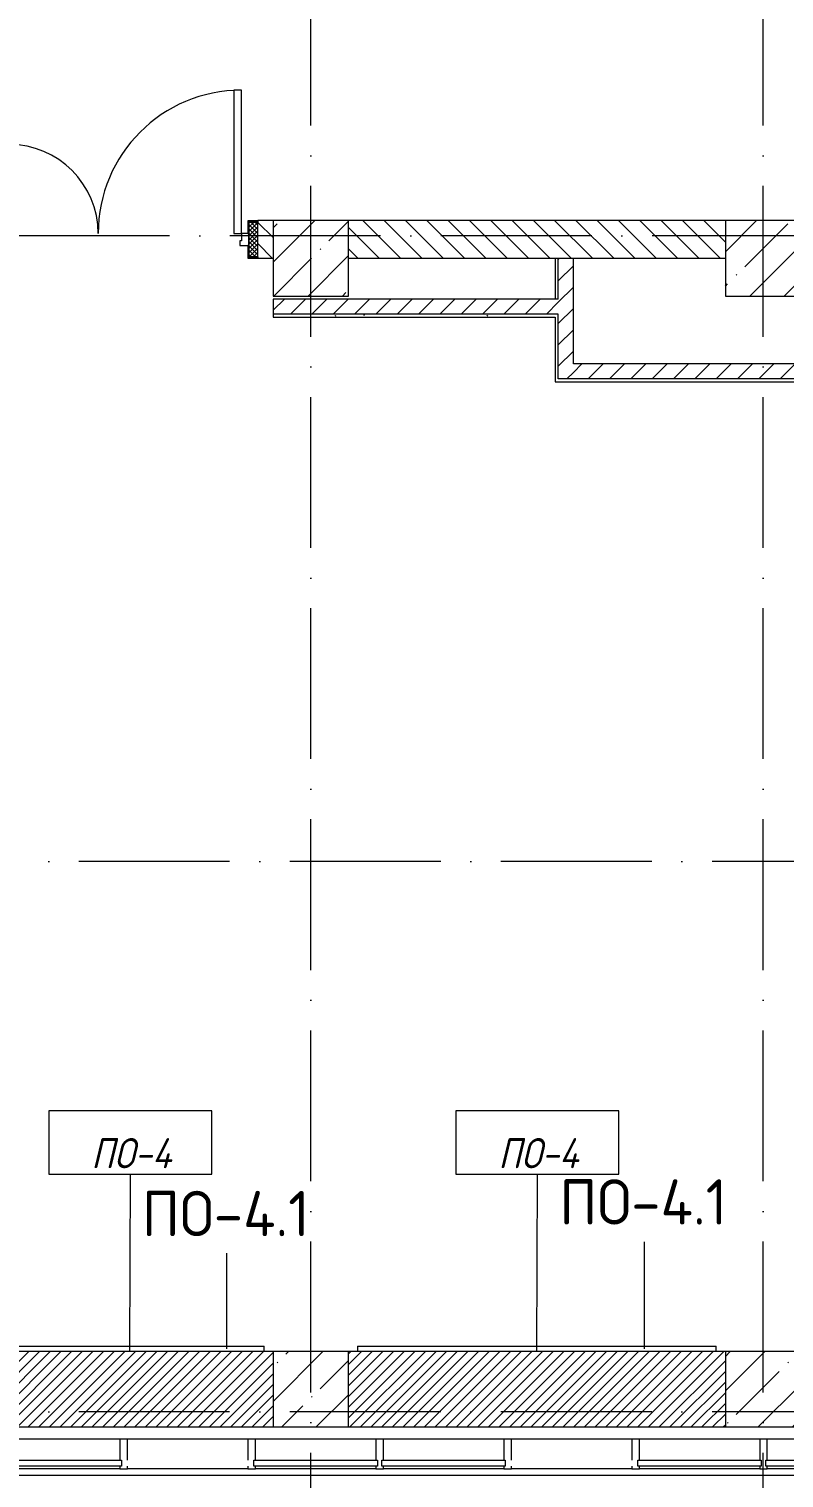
# Model space of a CAD drawing. Header units: millimetres. Extents: x -6467 to 106027, y -7090 to 195095.
# Drawn here: x 15290 to 20299, y 100357 to 109966 of the extents above; entities that cross this region are included whole.
import ezdxf

# ---------------------------------------------------------------- set-up
doc = ezdxf.new("R2010")
doc.units = ezdxf.units.MM
doc.linetypes.add('50_200_ШТРИХ_1Т_ш5_п1_п1_', pattern=[1400, 1000, -200, 0, -200])
for name, color, linetype, lineweight in [('A-DOOR', 7, 'Continuous', 9), ('A-DOOR-2', 7, 'Continuous', 5), ('A-DOOR-FRAM', 7, 'Continuous', 9), ('A-DOOR-FRAM-2', 7, 'Continuous', 5), ('A-FLOR', 7, 'Continuous', 9), ('A-FLOR-IDEN', 7, 'Continuous', 9), ('A-GLAZ', 7, 'Continuous', 5), ('A-GLAZ-CWMG', 7, 'Continuous', 9), ('A-GLAZ-CWMG-1', 7, 'Continuous', 20), ('A-WALL', 7, 'Continuous', 5), ('A-WALL-FNSH-1', 7, 'Continuous', 5), ('A-WALL-IDEN', 7, 'Continuous', 9), ('I-WALL', 7, 'Continuous', 5), ('S-COLS', 7, 'Continuous', 9), ('S-COLS-1', 7, 'Continuous', 5)]:
    doc.layers.add(name, color=color, linetype=linetype, lineweight=lineweight)
for name, color, linetype, lineweight, true_color in [('A-FLOR-PATT-1', 7, 'Continuous', 5, 0xd61c12), ('I-WALL-1', 7, 'Continuous', 5, 0x787878), ('Оси-3', 7, '50_200_ШТРИХ_1Т_ш5_п1_п1_', 9, 0xaaaaaa)]:
    doc.layers.add(name, color=color, linetype=linetype, lineweight=lineweight, true_color=true_color)
doc.styles.add('GOST Common', font='', dxfattribs={"height": 300})
doc.styles.add('GOST Common_I', font='', dxfattribs={"width": 0.9, "height": 200})
doc.styles.get('GOST Common').set_extended_font_data('GOST Common')
doc.styles.get('GOST Common_I').set_extended_font_data('GOST Common', italic=True)
pattern_1 = [(0, (109.45, 102614.03), (406.4, 101.6), [6.706, -298.094, 6.706, -298.094, -1625.6]), (0, (109.45, 102614.03), (406.4, 101.6), [-609.6, 6.706, -602.894, 6.706, -298.094, -711.2]), (0, (109.45, 102614.03), (406.4, 101.6), [-1524, 6.706, -196.494, 6.706, -501.294]), (120, (261.85, 102664.83), (-291.1882, 301.15272), [6.706, -298.094, 6.706, -298.094, -1625.6]), (120, (261.85, 102664.83), (-291.1882, 301.15272), [-609.6, 6.706, -602.894, 6.706, -298.094, -711.2]), (120, (261.85, 102664.83), (-291.1882, 301.15272), [-1524, 6.706, -196.494, 6.706, -501.294]), (240, (312.65, 102868.03), (-115.2118, -402.75272), [6.706, -298.094, 6.706, -298.094, -1625.6]), (240, (312.65, 102868.03), (-115.2118, -402.75272), [-609.6, 6.706, -602.894, 6.706, -298.094, -711.2]), (240, (312.65, 102868.03), (-115.2118, -402.75272), [-1524, 6.706, -196.494, 6.706, -501.294])]
pattern_2 = [(45, (109.45, 102614.03), (-70.71068, 70.71068), [])]

# ---------------------------------------------------------------- blocks, each defined once
blk = doc.blocks.new('BSC_Колонна _Прямоугольная - 500х500-V72-АИ_План этажа Радиаторы_3')
at = {"layer": 'S-COLS-1'}
h = blk.add_hatch(dxfattribs=at)
h.set_pattern_fill('FP_100', color=256, style=0, pattern_type=2)
h.set_pattern_definition([(45, (-17050, 1668.96), (-228.0985, 228.0985), []), (45, (-16821.9, 1668.96), (-228.0985, 228.0985), [403.225, -80.645, 6.706, -73.939])])
h.paths.add_polyline_path([(-223.2, -250), (250, -250), (250, 250), (-250, 250), (-250, -250)])
for p, q in [((250, 250), (-250, 250)), ((-250, 250), (-250, -250)), ((250, -250), (250, 250)), ((-250, -250), (250, -250))]:
    blk.add_line(p, q, dxfattribs=at)
blk = doc.blocks.new('BSC_Колонна _Прямоугольная - 500х500-V81-АИ_План этажа Радиаторы_3')
at = {"layer": 'S-COLS-1'}
h = blk.add_hatch(dxfattribs=at)
h.set_pattern_fill('FP_109', color=256, style=0, pattern_type=2)
h.set_pattern_definition([(45, (-20050, 1668.96), (-228.0985, 228.0985), []), (45, (-19821.9, 1668.96), (-228.0985, 228.0985), [403.225, -80.645, 6.706, -73.939])])
h.paths.add_polyline_path([(-250, -250), (250, -250), (250, 250), (-250, 250)])
for p, q in [((250, 250), (-250, 250)), ((-250, 250), (-250, -250)), ((250, -250), (250, 250)), ((-250, -250), (250, -250))]:
    blk.add_line(p, q, dxfattribs=at)
blk = doc.blocks.new('BSC_Колонна _Прямоугольная - 500х500-V82-АИ_План этажа Радиаторы_3')
at = {"layer": 'S-COLS-1'}
h = blk.add_hatch(dxfattribs=at)
h.set_pattern_fill('FP_110', color=256, style=0, pattern_type=2)
h.set_pattern_definition([(45, (-20050, -5831.04), (-228.0985, 228.0985), []), (45, (-19821.9, -5831.04), (-228.0985, 228.0985), [403.225, -80.645, 6.706, -73.939])])
h.paths.add_polyline_path([(-250, -250), (250, -250), (250, 250), (-250, 250)])
for p, q in [((250, 250), (-250, 250)), ((-250, 250), (-250, -250)), ((250, -250), (250, 250)), ((-250, -250), (250, -250))]:
    blk.add_line(p, q, dxfattribs=at)
blk = doc.blocks.new('Прямоугольный импост - Импост структурный с накладкой - 180мм-23338947-АИ_План этажа Радиаторы_3')
at = {"layer": 'A-GLAZ-CWMG'}
for p, q in [((15783.9, -1999), (15010, -1999)), ((15783.9, -2179), (15010, -2179)), ((15783.9, -2196), (15010, -2196))]:
    blk.add_line(p, q, dxfattribs=at)
blk = doc.blocks.new('Прямоугольный импост - Импост структурный с накладкой - 180мм-23338949-АИ_План этажа Радиаторы_3')
at = {"layer": 'A-GLAZ-CWMG'}
for p, q in [((16632.8, -1999), (15833.9, -1999)), ((16632.8, -2196), (15833.9, -2196))]:
    blk.add_line(p, q, dxfattribs=at)
blk = doc.blocks.new('Прямоугольный импост - Импост структурный с накладкой - 180мм-V179-АИ_План этажа Радиаторы_3')
at = {"layer": 'A-GLAZ-CWMG-1'}
for p, q in [((-25, 0), (-25, 17)), ((-25, 17), (25, 17)), ((-15, 0), (-25, 0)), ((-15, -40), (-15, 0)), ((25, 17), (25, 0)), ((-25, -180), (-25, -40)), ((-25, -40), (-15, -40)), ((25, -40), (25, -180)), ((25, -180), (-25, -180))]:
    blk.add_line(p, q, dxfattribs=at)
blk = doc.blocks.new('Прямоугольный импост - Импост структурный с накладкой - 180мм-V181-АИ_План этажа Радиаторы_3')
at = {"layer": 'A-GLAZ-CWMG'}
for p, q in [((17481.7, -1999), (16682.8, -1999)), ((17481.7, -2179), (16682.8, -2179)), ((17481.7, -2196), (16682.8, -2196))]:
    blk.add_line(p, q, dxfattribs=at)
blk = doc.blocks.new('Прямоугольный импост - Импост структурный с накладкой - 180мм-22437100-АИ_План этажа Радиаторы_3')
at = {"layer": 'A-GLAZ-CWMG-1'}
for p, q in [((-25, 0), (-25, 17)), ((-25, 17), (25, 17)), ((25, 0), (15, 0)), ((15, 0), (15, -40)), ((25, 17), (25, 0)), ((-25, -180), (-25, -40)), ((15, -40), (25, -40)), ((25, -40), (25, -180)), ((25, -180), (-25, -180))]:
    blk.add_line(p, q, dxfattribs=at)
blk = doc.blocks.new('Прямоугольный импост - Импост структурный с накладкой - 180мм-22873265-АИ_План этажа Радиаторы_3')
at = {"layer": 'A-GLAZ-CWMG-1'}
for p, q in [((-25, 0), (-25, 17)), ((-25, 17), (25, 17)), ((-15, 0), (-25, 0)), ((-15, -40), (-15, 0)), ((25, 0), (15, 0)), ((15, 0), (15, -40)), ((25, 17), (25, 0)), ((-25, -180), (-25, -40)), ((-25, -40), (-15, -40)), ((15, -40), (25, -40)), ((25, -40), (25, -180)), ((25, -180), (-25, -180))]:
    blk.add_line(p, q, dxfattribs=at)
blk = doc.blocks.new('BSC_Колонна _Прямоугольная - 500х500-V269-АИ_План этажа Радиаторы_3')
at = {"layer": 'S-COLS-1'}
h = blk.add_hatch(dxfattribs=at)
h.set_pattern_fill('FP_218', color=256, style=0, pattern_type=2)
h.set_pattern_definition([(45, (-17050, -5831.04), (-228.0985, 228.0985), []), (45, (-16821.9, -5831.04), (-228.0985, 228.0985), [403.225, -80.645, 6.706, -73.939])])
h.paths.add_polyline_path([(-250, -250), (250, -250), (250, 250), (-250, 250)])
for p, q in [((250, 250), (-250, 250)), ((-250, 250), (-250, -250)), ((250, -250), (250, 250)), ((-250, -250), (250, -250))]:
    blk.add_line(p, q, dxfattribs=at)
blk = doc.blocks.new('110_Дверь_СКБ_2Ст_Наружная1 - СОШ_Д-07_1760_1440_х2400мм_Все учебные помещения_ читальные залы-25569195-АИ_План этажа Радиаторы_3')
at = {"layer": 'A-DOOR-2'}
h = blk.add_hatch(dxfattribs=at)
h.set_pattern_fill('FP_117', color=256, style=0, pattern_type=2)
h.set_pattern_definition([(135, (1456.41, 189.685), (-14.14214, -14.14214), []), (225, (1456.41, 189.685), (14.14214, -14.14214), [])])
h.paths.add_polyline_path([(899.5, -115), (899.5, 115), (839.5, 115), (839.5, -115)])
at = {"layer": 'A-DOOR-FRAM-2'}
h = blk.add_hatch(dxfattribs=at)
h.set_pattern_fill('FP_118', color=256, style=0, pattern_type=2)
h.set_pattern_definition([(45, (-666.384, 189.685), (-14.1421, 14.1421), []), (135, (-666.384, 189.685), (-14.1421, -14.1421), [])])
h.paths.add_polyline_path([(-800.5, -115), (-800.5, 115), (-860.5, 115), (-860.5, -115)])
at = {"layer": 'A-DOOR'}
for p, q in [((789.5, 990), (739.5, 990)), ((739.5, 990), (739.5, 40)), ((789.5, 40), (789.5, 990)), ((-750.5, 630), (-750.5, 40)), ((-700.5, 630), (-750.5, 630)), ((-700.5, 40), (-700.5, 630)), ((-750.5, 40), (-700.5, 40)), ((739.5, 40), (789.5, 40))]:
    blk.add_line(p, q, dxfattribs=at)
at = {"layer": 'A-DOOR-2'}
for p, q in [((-792.5, 123), (-862.5, 123)), ((-862.5, 123), (-862.5, 115)), ((-862.5, 115), (-800.5, 115)), ((-800.5, 115), (-800.5, 40)), ((-792.5, 40), (-792.5, 123)), ((901.5, 123), (831.5, 123)), ((831.5, 123), (831.5, 40)), ((839.5, 40), (839.5, 115)), ((839.5, 115), (901.5, 115)), ((901.5, 115), (901.5, 123)), ((-800.5, 40), (-792.5, 40)), ((831.5, 40), (839.5, 40)), ((-792.5, -40), (-800.5, -40)), ((-800.5, -40), (-800.5, -115)), ((-792.5, -123), (-792.5, -40)), ((839.5, -40), (831.5, -40)), ((831.5, -40), (831.5, -123)), ((839.5, -115), (839.5, -40)), ((-862.5, -115), (-862.5, -123)), ((-800.5, -115), (-862.5, -115)), ((-862.5, -123), (-792.5, -123)), ((831.5, -123), (901.5, -123)), ((901.5, -115), (839.5, -115)), ((901.5, -123), (901.5, -115))]:
    blk.add_line(p, q, dxfattribs=at)
for centre, radius, start, end in [((789.5, 40), 950, 90, 180), ((-750.5, 40), 590, 0, 90)]:
    blk.add_arc(centre, radius, start, end, dxfattribs=at)
at = {"layer": 'A-DOOR-FRAM'}
for p, q in [((-800.5, 115), (-860.5, 115)), ((-860.5, 115), (-860.5, -115)), ((-800.5, -115), (-800.5, 115)), ((899.5, 115), (839.5, 115)), ((839.5, 115), (839.5, -115)), ((899.5, -115), (899.5, 115)), ((-750.5, 40), (-800.5, 40)), ((-800.5, 40), (-800.5, -40)), ((-750.5, -10), (-750.5, 40)), ((789.5, 40), (789.5, -10)), ((839.5, 40), (789.5, 40)), ((839.5, -40), (839.5, 40)), ((-800.5, -40), (-740.5, -40)), ((-740.5, -10), (-750.5, -10)), ((-740.5, -40), (-740.5, -10)), ((789.5, -10), (779.5, -10)), ((779.5, -10), (779.5, -40)), ((779.5, -40), (839.5, -40)), ((-860.5, -115), (-800.5, -115)), ((839.5, -115), (899.5, -115))]:
    blk.add_line(p, q, dxfattribs=at)
blk = doc.blocks.new('Отлив_СКБ - Отлив витража-25814842-АИ_План этажа Радиаторы_3')
at = {"layer": 'A-GLAZ'}
for p, q in [((0, 57), (0, 100)), ((7630, 100), (0, 100)), ((7630, 100), (7630, 57)), ((30, 2), (823.9, 2)), ((853.9, 2), (1672.8, 2)), ((1702.8, 2), (2521.7, 2)), ((2551.7, 2), (3370.6, 2)), ((4249.4, 2), (5068.3, 2)), ((5098.3, 2), (5917.2, 2)), ((6796.1, 2), (7590, 2)), ((7620, 2), (7630, 2)), ((813.9, 0), (40, 0)), ((1662.8, 0), (863.9, 0)), ((2511.7, 0), (1712.8, 0)), ((3360.6, 0), (2561.7, 0)), ((5058.3, 0), (4259.4, 0)), ((5907.2, 0), (5108.3, 0)), ((7580, 0), (6806.1, 0))]:
    blk.add_line(p, q, dxfattribs=at)
blk = doc.blocks.new('AAR_СКБ_Марка_Перекрытия_1 мм - Марка пола-27961726-АИ_План этажа Радиаторы_3')
at = {"layer": 'A-FLOR-IDEN'}
for p, q in [((2.723, 2.101), (-2.69, 2.101)), ((-2.69, 2.101), (-2.69, 0)), ((2.723, 0), (2.723, 2.101)), ((-2.69, 0), (2.723, 0))]:
    blk.add_line(p, q, dxfattribs=at)

msp = doc.modelspace()

# ---------------------------------------------------------------- hatches: boundary and pattern name
at = {"layer": 'A-FLOR-PATT-1'}
h = msp.add_hatch(dxfattribs=at)
h.set_pattern_fill('FP_288', color=256, style=0, pattern_type=2)
h.set_pattern_definition([(45, (15959.45, 100945.076), (-35.3553, 35.3553), [])])
h.paths.add_polyline_path([(16522.7, 100695.1), (16909.4, 100695.1), (16909.4, 101195.1), (15009.4, 101195.1), (15009.4, 100945.1), (15089.4, 100945.1), (15089.4, 100695.1), (16109.2, 100695.1)])
h = msp.add_hatch(dxfattribs=at)
h.set_pattern_fill('FP_289', color=256, style=0, pattern_type=2)
h.set_pattern_definition([(225, (18659.45, 100945.076), (35.3553, -35.3553), [])])
h.paths.add_polyline_path([(19909.4, 100695.1), (19909.4, 101195.1), (17409.4, 101195.1), (17409.4, 100695.1), (19417.5, 100695.1)])
at = {"layer": 'I-WALL'}
h = msp.add_hatch(dxfattribs=at)
h.set_pattern_fill('FP_2', color=256, style=0, pattern_type=2)
h.set_pattern_definition([(135, (109.45, 102614.03), (-70.71068, -70.71068), [])])
h.paths.add_polyline_path([(34469.4, 108445.1), (34909.4, 108445.1), (34909.4, 108695.1), (33784.8, 108695.1), (33784.8, 108445.1), (34304.9, 108445.1)])
h.paths.add_polyline_path([(32234.4, 108445.1), (32584.8, 108445.1), (32584.8, 108695.1), (31052.4, 108695.1), (31052.4, 108445.1), (31984.4, 108445.1)])
h.paths.add_polyline_path([(28909.4, 108445.1), (28909.4, 108695.1), (28831.4, 108693.1), (28831.4, 108445.1)])
h.paths.add_polyline_path([(25909.4, 108445.1), (25909.4, 108695.1), (20409.4, 108695.1), (20409.4, 108445.1), (24909.4, 108445.1)])
h.paths.add_polyline_path([(27067.4, 108445.1), (27067.4, 108447.1), (27067.4, 108695.1), (26409.4, 108693.1), (26409.4, 108445.1), (26529.4, 108445.1)])
h.paths.add_polyline_path([(29409.4, 108445.1), (29449.4, 108445.1), (29449.4, 108695.1), (29409.4, 108695.1), (29409.4, 108530.1)])
h.paths.add_polyline_path([(30149.4, 108445.1), (30352.4, 108445.1), (30352.4, 108695.1), (30149.4, 108695.1), (30149.4, 108530.1)])
h.paths.add_polyline_path([(19909.4, 108445.1), (19909.4, 108695.1), (17409.4, 108695.1), (17409.4, 108445.1)])
h.paths.add_polyline_path([(16811.4, 108445.1), (16909.4, 108447.1), (16909.4, 108695.1), (16811.4, 108693.1), (16809.4, 108445.1)])
h.paths.add_polyline_path([(15009.4, 108445.1), (15047.4, 108447.1), (15047.4, 108695.1), (15009.4, 108693.1), (15009.4, 108447.1)])
h.paths.add_polyline_path([(12254.8, 108445.1), (12839.4, 108445.1), (12839.4, 108695.1), (12254.8, 108695.1)])
h.paths.add_polyline_path([(9979.8, 108445.1), (10509.4, 108445.1), (10509.4, 108695.1), (9974.8, 108695.1), (9974.8, 108445.1)])
h.paths.add_polyline_path([(11009.4, 108445.1), (11104.8, 108445.1), (11104.8, 108695.1), (11009.4, 108695.1), (11009.4, 108654.7)])
h.paths.add_polyline_path([(14409.4, 108445.1), (14509.4, 108445.1), (14509.4, 108695.1), (13989.4, 108695.1), (13989.4, 108445.1), (14389.4, 108445.1)])
h.paths.add_polyline_path([(7164.4, 108445.1), (8724.8, 108445.1), (8724.8, 108695.1), (7159.4, 108695.1), (7159.4, 108445.1)])
h.paths.add_polyline_path([(5909.4, 108445.1), (6009.4, 108445.1), (6009.4, 108695.1), (5909.4, 108695.1)])
h = msp.add_hatch(dxfattribs=at)
h.set_pattern_fill('FP_5', color=256, style=0, pattern_type=2)
h.set_pattern_definition(pattern_2)
h.paths.add_polyline_path([(18901.3, 107645.1), (18901.3, 108445.1), (18801.3, 108445.1), (18801.3, 107645.1)])
h = msp.add_hatch(dxfattribs=at)
h.set_pattern_fill('FP_5', color=256, style=0, pattern_type=2)
h.set_pattern_definition(pattern_2)
h.paths.add_polyline_path([(18801.3, 108075.1), (18801.3, 108175.1), (16909.4, 108175.1), (16909.4, 108075.1), (18781.3, 108075.1)])
h = msp.add_hatch(dxfattribs=at)
h.set_pattern_fill('FP_5', color=256, style=0, pattern_type=2)
h.set_pattern_definition(pattern_2)
h.paths.add_polyline_path([(23194.7, 107645.1), (23194.7, 107745.1), (18901.3, 107745.1), (18901.3, 107645.1), (22725.8, 107645.1)])
at = {"layer": 'I-WALL-1'}
h = msp.add_hatch(dxfattribs=at)
h.set_pattern_fill('FP_3', color=256, style=0, pattern_type=2)
h.set_pattern_definition(pattern_1)
h.paths.add_polyline_path([(18801.3, 107625.1), (18801.3, 108075.1), (18781.3, 108075.1), (18781.3, 107625.1)])
h.paths.add_polyline_path([(18801.3, 108175.1), (18801.3, 108445.1), (18781.3, 108445.1), (18781.3, 108175.1)])
h = msp.add_hatch(dxfattribs=at)
h.set_pattern_fill('FP_3', color=256, style=0, pattern_type=2)
h.set_pattern_definition(pattern_1)
h.paths.add_polyline_path([(18781.3, 108055.1), (18781.3, 108075.1), (16909.4, 108075.1), (16909.4, 108055.1)])
h = msp.add_hatch(dxfattribs=at)
h.set_pattern_fill('FP_3', color=256, style=0, pattern_type=2)
h.set_pattern_definition(pattern_1)
h.paths.add_polyline_path([(23294.7, 107625.1), (23294.7, 107645.1), (18801.3, 107645.1), (18801.3, 107625.1), (23194.7, 107625.1)])

# ---------------------------------------------------------------- linework, layer by layer
at = {"layer": 'A-FLOR'}
for p, q in [((16909.4, 101195.1), (15009.4, 101195.1)), ((19909.4, 101195.1), (17409.4, 101195.1)), ((15089.4, 100695.1), (16909.4, 100695.1)), ((17409.4, 100695.1), (19909.4, 100695.1))]:
    msp.add_line(p, q, dxfattribs=at)
at = {"layer": 'A-FLOR-IDEN'}
for p, q in [((15959.4, 101195.1), (15962.8, 102370.8)), ((18659.4, 101195.1), (18662.8, 102370.8))]:
    msp.add_line(p, q, dxfattribs=at)
at = {"layer": 'A-WALL'}
for p, q in [((16909.4, 108695.1), (16809.4, 108695.1)), ((19909.4, 108695.1), (17409.4, 108695.1)), ((16809.4, 108445.1), (16909.4, 108445.1)), ((17409.4, 108445.1), (19909.4, 108445.1)), ((18801.3, 108175.1), (18801.3, 108445.1)), ((18801.3, 108175.1), (18781.3, 108175.1)), ((18801.3, 108075.1), (16909.4, 108075.1)), ((18801.3, 107645.1), (18801.3, 108075.1)), ((23294.7, 107645.1), (18801.3, 107645.1)), ((15069.4, 101230.1), (16849.4, 101230.1)), ((16849.4, 101195.1), (16849.4, 101230.1)), ((17469.4, 101230.1), (19849.4, 101230.1)), ((17469.4, 101230.1), (17469.4, 101195.1)), ((19849.4, 101195.1), (19849.4, 101230.1))]:
    msp.add_line(p, q, dxfattribs=at)
at = {"layer": 'A-WALL-FNSH-1'}
for p, q in [((18781.3, 108445.1), (18781.3, 108175.1)), ((18901.3, 107745.1), (18901.3, 108445.1)), ((18781.3, 108175.1), (16909.4, 108175.1)), ((16909.4, 108175.1), (16909.4, 108055.1)), ((16909.4, 108055.1), (18781.3, 108055.1)), ((18781.3, 108055.1), (18781.3, 107625.1)), ((23194.7, 107745.1), (18901.3, 107745.1)), ((18781.3, 107625.1), (23314.7, 107625.1))]:
    msp.add_line(p, q, dxfattribs=at)
at = {"layer": 'A-WALL-IDEN'}
for p, q in [((19372.2, 101212.6), (19372.2, 101923.9)), ((16602.9, 101212.6), (16602.9, 101846.9))]:
    msp.add_line(p, q, dxfattribs=at)
at = {"layer": 'Оси-3'}
for p, q in [((17159.4, 96724.3), (17159.4, 152250.1)), ((20159.4, 96724.3), (20159.4, 152250.1)), ((90428.2, 108595.1), (-5157.9, 108595.1)), ((104827.4, 104445.1), (-5157.9, 104445.1)), ((104827.4, 100795.1), (-5157.9, 100795.1))]:
    msp.add_line(p, q, dxfattribs=at)

# ---------------------------------------------------------------- block references
at = {"layer": 'A-DOOR-2'}
msp.add_blockref('110_Дверь_СКБ_2Ст_Наружная1 - СОШ_Д-07_1760_1440_х2400мм_Все учебные помещения_ читальные залы-25569195-АИ_План этажа Радиаторы_3', (15909.9, 108570.1), dxfattribs=at)
at = {"layer": 'A-FLOR-IDEN', "xscale": 199.9999999999999, "yscale": 199.9999999999999, "zscale": 199.9999999999999}
for p in [(15959.4, 102370.8), (18659.4, 102370.8)]:
    msp.add_blockref('AAR_СКБ_Марка_Перекрытия_1 мм - Марка пола-27961726-АИ_План этажа Радиаторы_3', p, dxfattribs=at)
at = {"layer": 'A-GLAZ', "rotation": 180}
msp.add_blockref('Отлив_СКБ - Отлив витража-25814842-АИ_План этажа Радиаторы_3', (22699.4, 100475.1), dxfattribs=at)
at = {"layer": 'A-GLAZ-CWMG'}
for name, p in [('Прямоугольный импост - Импост структурный с накладкой - 180мм-23338947-АИ_План этажа Радиаторы_3', (109.4, 102614)), ('Прямоугольный импост - Импост структурный с накладкой - 180мм-23338949-АИ_План этажа Радиаторы_3', (109.4, 102614)), ('Прямоугольный импост - Импост структурный с накладкой - 180мм-V181-АИ_План этажа Радиаторы_3', (109.4, 102614)), ('Прямоугольный импост - Импост структурный с накладкой - 180мм-V181-АИ_План этажа Радиаторы_3', (958.3, 102614)), ('Прямоугольный импост - Импост структурный с накладкой - 180мм-23338949-АИ_План этажа Радиаторы_3', (2656.1, 102614)), ('Прямоугольный импост - Импост структурный с накладкой - 180мм-V181-АИ_План этажа Радиаторы_3', (2656.1, 102614)), ('Прямоугольный импост - Импост структурный с накладкой - 180мм-V181-АИ_План этажа Радиаторы_3', (3505, 102614))]:
    msp.add_blockref(name, p, dxfattribs=at)
at = {"layer": 'A-GLAZ-CWMG', "extrusion": (0, 0, -1), "rotation": 180}
for name, p in [('Прямоугольный импост - Импост структурный с накладкой - 180мм-V179-АИ_План этажа Радиаторы_3', (-15918.3, 100435.1)), ('Прямоугольный импост - Импост структурный с накладкой - 180мм-22437100-АИ_План этажа Радиаторы_3', (-16767.2, 100435.1)), ('Прямоугольный импост - Импост структурный с накладкой - 180мм-22873265-АИ_План этажа Радиаторы_3', (-17616.1, 100435.1)), ('Прямоугольный импост - Импост структурный с накладкой - 180мм-V179-АИ_План этажа Радиаторы_3', (-18465, 100435.1)), ('Прямоугольный импост - Импост структурный с накладкой - 180мм-22437100-АИ_План этажа Радиаторы_3', (-19313.9, 100435.1)), ('Прямоугольный импост - Импост структурный с накладкой - 180мм-22873265-АИ_План этажа Радиаторы_3', (-20162.8, 100435.1))]:
    msp.add_blockref(name, p, dxfattribs=at)
at = {"layer": 'S-COLS'}
for name, p in [('BSC_Колонна _Прямоугольная - 500х500-V269-АИ_План этажа Радиаторы_3', (17159.4, 108445.1)), ('BSC_Колонна _Прямоугольная - 500х500-V82-АИ_План этажа Радиаторы_3', (20159.4, 108445.1)), ('BSC_Колонна _Прямоугольная - 500х500-V72-АИ_План этажа Радиаторы_3', (17159.4, 100945.1)), ('BSC_Колонна _Прямоугольная - 500х500-V81-АИ_План этажа Радиаторы_3', (20159.4, 100945.1))]:
    msp.add_blockref(name, p, dxfattribs=at)

# ---------------------------------------------------------------- texts
at = {"layer": 'A-FLOR-IDEN', "char_height": 200, "width": 572.4, "attachment_point": 5, "line_spacing_factor": 1.022766, "style": 'GOST Common_I'}
for insert in [(15969.7, 102510.6), (18669.7, 102510.6)]:
    msp.add_mtext('\\pxqc,t0.9,1.8,2.7,3.6,4.5,5.4,6.3,7.2,8.1,9,9.9,10.8,11.7,12.6,13.5,14.4,15.3,16.2,17.1,18,18.9,19.8,20.7,21.6,22.5,23.4,24.3,25.2,26.1,27,27.9,28.8;{ПО-4}', dxfattribs=dict(at, insert=insert))
at = {"layer": 'A-WALL-IDEN', "char_height": 300, "width": 1178, "attachment_point": 2, "line_spacing_factor": 1.022766, "style": 'GOST Common'}
for insert in [(19365.2, 102337.3), (16595.9, 102260.3)]:
    msp.add_mtext('\\pxqc,t0.26667,0.53333,0.8,1.06667,1.33333,1.6,1.86667,2.13333,2.4,2.66667,2.93333,3.2,3.46667,3.73333,4,4.26667,4.53333,4.8,5.06667,5.33333,5.6,5.86667,6.13333,6.4,6.66667,6.93333,7.2,7.46667,7.73333,8,8.26667,8.53333;{ПО-4.1}', dxfattribs=dict(at, insert=insert))

doc.saveas('drawing.dxf')
